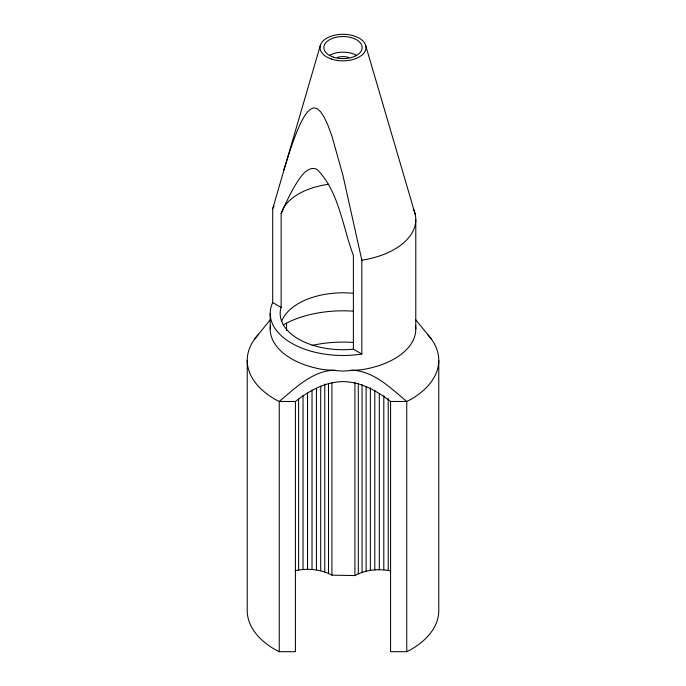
<?xml version="1.0" encoding="UTF-8"?>
<svg xmlns="http://www.w3.org/2000/svg" width="686" height="686" viewBox="0 0 686 686"><rect width="100%" height="100%" fill="white"/><g stroke="black" fill="none" stroke-linecap="round" stroke-linejoin="round"><path stroke-width="1.03" d="M270.215 329.083L270.215 313.442M415.785 329.083L415.785 219.606M283.73 170.179C289.243 153.081 294.303 135.717 302.406 119.613C305.339 115.051 308.057 109.134 313.879 107.874L317.266 108.748L320.654 111.784L324.161 117.16L327.925 125.255L332.127 136.771L343 175.676L361.839 260.2L361.839 354.036A72.785 42.026 0 0 1 272.694 302.569L272.694 208.733L320.208 45.842M361.839 354.036L353.384 349.157L351.198 349.406A62.829 36.272 0 0 1 280.711 308.709L281.149 307.448L281.149 213.612L282.023 211.065M281.149 213.612C287.151 200.149 293.265 186.489 302.406 174.827C305.913 170.643 311.753 166.355 317.266 169.588C339.09 191.737 342.7 227.28 353.384 255.321L353.384 349.157M254.515 339.201L270.447 319.547M258.536 334.296A95.774 55.292 0 0 0 275.275 399.458L279.245 401.464L295.426 401.464C309.06 390.771 325.275 381.888 343 381.579C360.725 381.888 376.94 390.771 390.574 401.464L406.755 401.464L410.717 399.458A95.774 55.292 0 0 0 427.464 334.296M283.147 324.907L290.761 321.057A85.81 49.546 0 0 1 353.187 311.17M295.194 570.658C307.431 568.077 320.808 569.097 331.913 575.142L354.919 575.563C365.758 569.654 378.792 568.54 390.788 570.915M390.574 401.464L390.574 651.7L406.755 651.7L410.725 649.693A95.774 55.292 0 0 0 438.774 610.591L438.774 360.364M335.017 370.191C312.85 370.371 295.28 388.156 279.245 401.464L279.245 651.7L295.426 651.7L295.426 401.464M350.975 370.191C373.15 370.371 390.72 388.156 406.755 401.464L406.755 651.7M279.245 651.7L275.283 649.693A95.774 55.292 0 0 1 247.226 610.591L247.226 360.364M272.694 302.569L281.149 307.448M415.553 319.547L431.485 339.201M365.792 45.842L415.167 214.118M388.225 398.455L388.225 570.409M383.8 395.805L383.8 569.903M379.298 393.498L379.298 569.732M374.796 390.471L374.796 569.903M370.371 387.77L370.371 570.409M366.101 386.475L366.101 571.249M362.062 384.417L362.062 572.398M358.306 383.731L358.306 573.848M354.919 382.239L354.919 575.563M331.913 382.891L331.913 575.142M328.517 383.311L328.517 573.427M324.77 383.997L324.77 571.978M320.722 386.055L320.722 570.829M316.452 388.422L316.452 569.989M312.027 390.051L312.027 569.483M307.534 393.078L307.534 569.311M303.032 395.385L303.032 569.483M298.607 399.098L298.607 569.989M286.542 323.192L286.542 330.489M413.306 208.733A72.785 42.026 0 0 1 361.839 260.2M272.694 208.733A72.785 42.026 0 0 1 274.074 206.1M282.315 210.216A62.829 36.272 0 0 1 328.731 184.277M329.452 55.403A19.157 11.062 0 0 1 356.54 55.403M337.255 57.478A11.491 6.637 0 0 1 348.745 57.478M415.51 325.421A72.785 42.026 0 0 1 361.839 369.677L343 371.109L324.161 369.677A72.785 42.026 0 0 1 270.49 325.421M281.543 321.537A62.829 36.272 0 0 1 353.23 293.291M312.053 345.435A85.81 49.546 0 0 1 353.187 342.451M331.51 59.065A22.981 13.274 0 0 0 365.981 47.574A22.981 13.274 0 0 0 331.51 36.075A22.981 13.274 0 0 0 331.51 59.065M333.422 57.161A19.157 11.062 0 0 0 362.157 47.583A19.157 11.062 0 0 0 333.422 38.004A19.157 11.062 0 0 0 333.422 57.161"/></g></svg>
